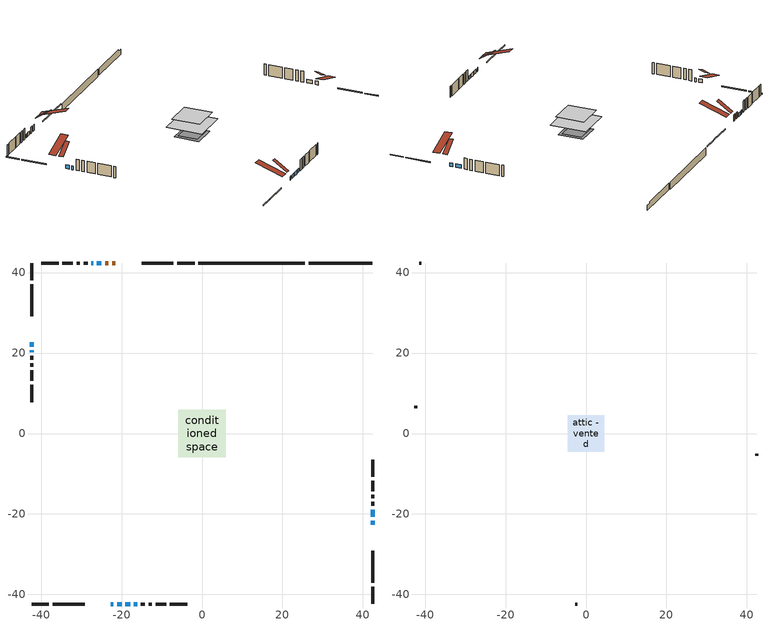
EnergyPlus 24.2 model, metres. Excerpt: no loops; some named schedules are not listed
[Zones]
conditioned space
 floor adiabatic (AdiabaticFloorConstruction): -5.92,-5.92 -5.92,5.92 5.92,5.92 5.92,-5.92 z1.83
 floor foundation (Slab1 construction): -3.1,-3.1 -3.1,3.1 3.1,3.1 3.1,-3.1 z-1.62
 floor foundation (Slab1 construction 1): -4.02,-4.02 -4.02,4.02 4.02,4.02 4.02,-4.02 z-1.83
 wall outside (RimJoist1 construction): -1.85,42.37 -6.15,42.37 / -42.37,-42.37 -38.07,-42.37 / -42.37,42.37 -42.37,38.07 / 42.37,-42.37 42.37,-38.07 z0.61:0.91
 wall outside (RimJoist2 construction): -7.08,42.37 -15.03,42.37 / -37.14,-42.37 -29.2,-42.37 / -42.37,37.14 -42.37,29.2 / 42.37,-37.14 42.37,-29.2 z0.61:0.91
 wall outside (AdiabaticWallConstruction 1): -21.55,42.37 -22.36,42.37 / -23.29,42.37 -24.1,42.37 z0.61:2.64
 wall outside (AdiabaticWallConstruction): -25.03,42.37 -26.15,42.37 / 42.37,-22.67 42.37,-21.64 / -22.67,-42.37 -22.03,-42.37 / -21.1,-42.37 -19.98,-42.37 / -27.08,42.37 -27.52,42.37 / -19.06,-42.37 -17.85,-42.37 / -16.93,-42.37 -16.09,-42.37 / -42.37,22.67 -42.37,21.59 / -42.37,20.66 -42.37,20.24 / 42.37,-20.71 42.37,-18.91 z0.61:1.83
 wall outside (Wall1 construction): -28.45,42.37 -29.43,42.37 / -15.17,-42.37 -14.19,-42.37 / -42.37,19.32 -42.37,18.34 / 42.37,-17.98 42.37,-17 z0.61:4.27
 wall outside (Wall2 construction): -30.36,42.37 -31.17,42.37 / -13.26,-42.37 -12.45,-42.37 / -42.37,17.41 -42.37,16.6 / 42.37,-16.08 42.37,-15.26 z0.61:4.27
 wall outside (Wall3 construction): -32.1,42.37 -34.71,42.37 / -11.52,-42.37 -8.91,-42.37 / -42.37,15.67 -42.37,13.06 / 42.37,-14.33 42.37,-11.72 z0.61:4.27
 wall outside (Wall4 construction): -35.64,42.37 -39.96,42.37 / -7.98,-42.37 -3.65,-42.37 / -42.37,12.13 -42.37,7.8 / 42.37,-10.79 42.37,-6.47 z0.61:4.27
 wall foundation (FoundationWall1 construction): 26.52,42.37,-1.62 26.52,42.37,0.61 40.79,42.37,0.61 40.79,42.37,0.12 42.37,42.37,0.12 42.37,42.37,-1.62
 wall foundation (FoundationWall2 construction): 25.6,42.37 -0.92,42.37 z-1.83:0.61
 window (WindowConstruction): -25.03,42.37 -26.15,42.37 z0.61:1.83
 window (WindowConstruction 8): 42.37,-22.67 42.37,-21.64 z0.61:1.83
 window (WindowConstruction 9): -22.67,-42.37 -22.03,-42.37 z0.61:1.83
 window (WindowConstruction 1): -21.1,-42.37 -19.98,-42.37 z0.61:1.83
 window (WindowConstruction 2): -27.08,42.37 -27.52,42.37 z0.61:1.83
 window (WindowConstruction 3): -19.05,-42.37 -17.85,-42.37 z0.61:1.83
 window (WindowConstruction 4): -16.93,-42.37 -16.1,-42.37 z0.61:1.83
 window (WindowConstruction 5): -42.37,22.67 -42.37,21.59 z0.61:1.83
 window (WindowConstruction 6): -42.37,20.66 -42.37,20.24 z0.61:1.83
 window (WindowConstruction 7): 42.37,-20.71 42.37,-18.91 z0.61:1.83
 door (Door): -21.55,42.37 -22.36,42.37 z0.61:2.64
 door (Door 1): -23.29,42.37 -24.1,42.37 z0.61:2.64
 ceiling adiabatic (AdiabaticFloorConstruction): 5.92,-5.92 5.92,5.92 -5.92,5.92 -5.92,-5.92 z1.83
 roof outside (Roof2 construction): -20.62,42.37,4.27 -20.62,37.75,7.35 -19.23,37.75,7.35 -19.23,42.37,4.27; -23.6,-42.37,4.27 -23.6,-37.75,7.35 -24.99,-37.75,7.35 -24.99,-42.37,4.27; -42.37,23.6,4.27 -37.75,23.6,7.35 -37.75,24.99,7.35 -42.37,24.99,4.27; 42.37,-23.6,4.27 37.75,-23.6,7.35 37.75,-24.99,7.35 42.37,-24.99,4.27
attic - vented
 floor to conditioned space (Floor1 construction Reversed): -4.57,-4.57 -4.57,4.57 4.57,4.57 4.57,-4.57 z4.27
 wall outside (Wall5 construction): -40.89,42.37 -41.45,42.37 / -2.72,-42.37 -2.17,-42.37 / -42.37,6.87 -42.37,6.32 / 42.37,-5.54 42.37,-4.98 z0.61:4.27
 roof outside (Roof1 construction): -18.3,42.37,4.27 -18.3,33.47,7.24 -15.96,33.47,7.24 -15.96,42.37,4.27; -25.92,-42.37,4.27 -25.92,-33.47,7.24 -28.27,-33.47,7.24 -28.27,-42.37,4.27; -42.37,25.92,4.27 -33.47,25.92,7.24 -33.47,28.27,7.24 -42.37,28.27,4.27; 42.37,-25.92,4.27 33.47,-25.92,7.24 33.47,-28.27,7.24 42.37,-28.27,4.27
[Building]
Building 1: Terrain=Suburbs
[Site:Location]
Swift Current_SK: Latitude {deg}=50.29; Longitude {deg}=-107.69; Time Zone {hr}=-6; Elevation {m}=817; Keep Site Location Information=Yes
[Site:GroundTemperature:Shallow]
0.0715302, -2.00391, -2.17012, -1.18522, 2.76862, 6.70403, 10.1158, 12.2771, 12.4607, 10.7029, 7.37809, 3.5634
[Site:WaterMainsTemperature]
Calculation Method=Schedule; Temperature Schedule=mains temperature schedule
[Material] Roughness=Rough; Thermal Absorptance=0.9
Name | Thickness {m} | Conductivity {W/m-K} | Density {kg/m3} | Specific Heat {J/kg-K} | Solar Absorptance | Visible Absorptance
asphalt or fiberglass shingles | 0.00635 | 0.162714 | 1121.4 | 1465.45 | 0.84 | 0.84
ceiling loosefill ins | 0.169333 | 0.0480833 | 16.02 | 1046.75 | 0.7 | 0.7
ceiling stud and cavity | 0.1397 | 0.127347 | 65.682 | 1177.47 | 0.7 | 0.7
concrete 4.0 in. | 0.1016 | 1.803125 | 2242.8 | 837.4 | 0.7 | 0.7
concrete 8.0 in. | 0.2032 | 1.803125 | 2242.8 | 837.4 | 0.7 | 0.7
door material | 0.04445 | 0.20624 | 512.64 | 1214.23 | 0.7 | 0.7
door material 1 | 0.04445 | 0.0451087 | 512.64 | 1214.23 | 0.7 | 0.7
exterior vertical ins | 0.0545843 | 0.029427 | 32.04 | 1214.23 | 0.7 | 0.7
exterior vertical ins 1 | 0.00969625 | 0.029427 | 32.04 | 1214.23 | 0.7 | 0.7
floor covering | 0.0127 | 0.0433444 | 54.468 | 1339.84 | 0.6 | 0.6
floor rigid ins; wall rigid ins | 0.512978 | 0.029427 | 32.04 | 1214.23 | 0.7 | 0.7
floor stud and cavity | 0.1397 | 1.75129 | 37.0049 | 1207.88 | 0.7 | 0.7
furniture material conditioned space 1 | 0.1524 | 0.115458 | 640.8 | 1214.23 | 0.6 | 0.6
gypsum board | 0.0127 | 0.160291 | 801 | 837.4 | 0.6 | 0.6
gypsum board 1 | 0.0127 | 0.160291 | 801 | 837.4 | 0.7 | 0.7
osb sheathing 0.5 in. | 0.0127 | 0.115458 | 512.64 | 1214.23 | 0.7 | 0.7
osb sheathing 0.75 in. | 0.01905 | 0.115458 | 512.64 | 1214.23 | 0.7 | 0.7
osb sheathing 2.0 in. | 0.0508 | 0.115458 | 512.64 | 1214.23 | 0.7 | 0.7
rim joist stud and cavity | 0.0508 | 0.271007 | 50.32683 | 1063.81 | 0.6 | 0.6
rim joist stud and cavity 1 | 0.0508 | 0.0309689 | 125.044 | 1163.47 | 0.6 | 0.6
roof stud and cavity | 0.2032 | 0.116668 | 78.34581 | 1123.46 | 0.7 | 0.7
wall stud and cavity | 0.1397 | 0.0938917 | 139.0536 | 1170.24 | 0.7 | 0.7
wall stud and cavity 1 | 0.1397 | 0.104393 | 139.0536 | 1170.24 | 0.7 | 0.7
wall stud and cavity 2 | 0.1397 | 0.0951301 | 139.0536 | 1170.24 | 0.7 | 0.7
wall stud and cavity 3 | 0.1397 | 0.0927935 | 139.0536 | 1170.24 | 0.7 | 0.7
wall stud and cavity 4 | 0.0889 | 6.1454 | 50.32683 | 1063.81 | 0.6 | 0.6
wall stud and cavity 5 | 0.0889 | 0.380278 | 52.3479 | 1209.89 | 0.7 | 0.7
wall stud and cavity 6 | 0.0889 | 0.391764 | 83.0341 | 1211.67 | 0.7 | 0.7
wood siding | 0.0254 | 0.102417 | 544.68 | 1172.36 | 0 | 0
wood siding 1 | 0.00254 | 0.102417 | 544.68 | 1172.36 | 0 | 0
wood siding 2; wood siding 3; wood siding 4 | 0.0254 | 0.102417 | 544.68 | 1172.36 | 0.7 | 0.7
[WindowMaterial:SimpleGlazingSystem]
Name | U-Factor {W/m2-K} | Solar Heat Gain Coefficient
WindowMaterial | 2.77825 | 0.66
WindowMaterial 1 | 2.97754 | 0.61
WindowMaterial 2 | 2.9219 | 0.66
WindowMaterial 3 | 2.77143 | 0.64
WindowMaterial 4 | 2.76916 | 0.48
WindowMaterial 5 | 2.03102 | 0.51
WindowMaterial 6 | 2.78563 | 0.68
WindowMaterial 7 | 1.967427 | 0.55
WindowMaterial 8 | 3.00537 | 0.58
[Construction]
AdiabaticFloorConstruction: floor stud and cavity, floor rigid ins, osb sheathing 0.75 in., floor covering
AdiabaticWallConstruction: wood siding 3, wall rigid ins, wall stud and cavity 5, gypsum board
AdiabaticWallConstruction 1: wood siding 4, wall rigid ins, wall stud and cavity 5, gypsum board
Door: door material
Door 1: door material 1
Floor1 construction Reversed: gypsum board, ceiling stud and cavity, ceiling loosefill ins
FoundationWall1 construction; FoundationWall2 construction: concrete 8.0 in., gypsum board 1
furniture construction conditioned space 1: furniture material conditioned space 1
PartitionWallConstruction: gypsum board, wall stud and cavity 6, gypsum board
RimJoist1 construction: wood siding 2, rim joist stud and cavity
RimJoist2 construction: wood siding 2, osb sheathing 2.0 in., rim joist stud and cavity 1
Roof1 construction: asphalt or fiberglass shingles
Roof2 construction: asphalt or fiberglass shingles, osb sheathing 0.75 in., roof stud and cavity, gypsum board
Slab1 construction; Slab1 construction 1: concrete 4.0 in.
Wall1 construction: wood siding, osb sheathing 0.5 in., wall stud and cavity, gypsum board
Wall2 construction: wood siding, osb sheathing 0.5 in., wall stud and cavity 1, gypsum board
Wall3 construction: wood siding, osb sheathing 0.5 in., wall stud and cavity 2, gypsum board
Wall4 construction: wood siding, osb sheathing 0.5 in., wall stud and cavity 3, gypsum board
Wall5 construction: wood siding 1, wall stud and cavity 4
WindowConstruction; WindowConstruction 1: WindowMaterial
WindowConstruction 2: WindowMaterial 1
WindowConstruction 3: WindowMaterial 2
WindowConstruction 4: WindowMaterial 3
WindowConstruction 5: WindowMaterial 4
WindowConstruction 6: WindowMaterial 5
WindowConstruction 7: WindowMaterial 6
WindowConstruction 8: WindowMaterial 7
WindowConstruction 9: WindowMaterial 8
[Zone] Multiplier=1; Part of Total Floor Area=Yes
Name | Volume {m3}
attic - vented | 40.2936
conditioned space | 607.8
[Space]
Name | Zone | Volume {m3}
attic - vented 1 | attic - vented | 40.2936
conditioned space 1 | conditioned space | 607.8
[ZoneInfiltration:EffectiveLeakageArea]
infil attic - vented 1: Zone or Space=attic - vented 1; Schedule=Always On Discrete; Effective Air Leakage Area {cm2}=2606.03; Stack Coefficient=0.000460782; Wind Coefficient=1.45033e-05
[ZoneMixing]
whole house fan mix: Zone or Space=attic - vented; Schedule=Always On Continuous; Design Flow Rate Calculation Method=Flow/Zone; Design Flow Rate {m3/s}=0; Source Zone or Space=conditioned space
[SurfaceProperty:ExposedFoundationPerimeter] Exposed Perimeter Calculation Method=TotalExposedPerimeter
Name | Total Exposed Perimeter {m}
Slab1 | 15.85
Slab1 1 | 26.518
[InternalMass] Zone or ZoneList=conditioned space; Space or SpaceList=conditioned space 1
Name | Construction | Surface Area {m2}
furniture mass conditioned space 1 | furniture construction conditioned space 1 | 97.2799
partition wall mass | PartitionWallConstruction | 243.2
[Lights]
interior lighting: Zone or ZoneList or Space or SpaceList=conditioned space 1; Schedule=interior lighting schedule; Design Level Calculation Method=LightingLevel; Lighting Level {W}=343.2; Return Air Fraction=0; Fraction Radiant=0.6; Fraction Visible=0.2; Fraction Replaceable=1
[People]
occupants: Zone or ZoneList or Space or SpaceList=conditioned space 1; Number of People Schedule=occupants schedule; Number of People Calculation Method=People; Number of People=3; Fraction Radiant=0.314171; Sensible Heat Fraction=0.56303; Activity Level Schedule=occupants activity schedule; Carbon Dioxide Generation Rate {m3/s-W}=0; Enable ASHRAE 55 Comfort Warnings=No; Mean Radiant Temperature Calculation Type=EnclosureAveraged
[ElectricEquipment] Zone or ZoneList or Space or SpaceList=conditioned space 1; Design Level Calculation Method=EquipmentLevel
Name | Schedule | Design Level {W} | Fraction Latent | Fraction Radiant | Fraction Lost
clothes dryer | clothes dryer schedule | 140.772 | 0.015 | 0.081 | 0.85
clothes washer | clothes washer schedule | 32.1985 | 0.03 | 0.162 | 0.7
cooking range | cooking range schedule | 215.147 | 0.08 | 0.432 | 0.2
dishwasher | dishwasher schedule | 66.8632 | 0.3 | 0.18 | 0.4
fridge | fridge schedule | 72.9452 | 0 | 0.6 | 0
mech vent house fan | mech vent house fan schedule | 0 | 0 | 0 | 1
mech vent house fan cfis | mech vent house fan cfis schedule | 0 | 0 | 0 | 0
misc plug loads | misc plug loads schedule | 494.7 | 0.045 | 0.513 | 0.1
whole house fan | Always On Discrete | 0 | 0 | 0 | 1
[OtherEquipment] Zone or ZoneList or Space or SpaceList=conditioned space 1; Design Level Calculation Method=EquipmentLevel
Name | Fuel Type | Schedule | Design Level {W} | Fraction Latent | Fraction Radiant | Fraction Lost
clothes dryer 1 | Electricity | clothes dryer schedule | 0 | 0.015 | 0.081 | 0.85
cooking range 1 | Electricity | cooking range schedule | 0 | 0.08 | 0.432 | 0.2
general water use latent | None | general water use schedule | 62.594 | 1 | 0 | 0
general water use sensible | None | general water use schedule | -61.6891 | 0 | 0.6 | 0
mech vent house fan latent load | None | Always On Discrete | 0 | 1 | 0 | 0
mech vent house fan sensible load | None | Always On Discrete | 0 | 0 | 0 | 0
water heater energy adjustment1 | NaturalGas | Always On Discrete | 0.01 | 0 | 0 | 1
[ZoneInfiltration:DesignFlowRate] Zone or ZoneList or Space or SpaceList=conditioned space 1; Schedule=Always On Discrete; Design Flow Rate Calculation Method=Flow/Zone; Design Flow Rate {m3/s}=0
infil flow; natural vent flow; whole house fan flow
[AvailabilityManager:Scheduled]
central ac airloop Availability Manager: Schedule=Always On Discrete
[Foundation:Kiva] Initial Indoor Air Temperature {C}=21; Wall Height Above Grade {m}=0.609996; Wall Depth Below Slab {m}=0.2032; Custom Block X Position 1 {m}=0.2159; Custom Block Z Position 1 {m}=0
Name | Custom Block Material Name 1 | Custom Block Depth 1 {m}
Foundation Kiva 1 | exterior vertical ins | 2.23001
Foundation Kiva 2 | exterior vertical ins 1 | 2.43998
[Foundation:Kiva:Settings]
Soil Conductivity {W/m-K}=0.849921; Soil Density {kg/m3}=1842.3; Soil Specific Heat {J/kg-K}=418.7; Ground Solar Absorptivity=0.9; Ground Thermal Absorptivity=0.9; Ground Surface Roughness {m}=0.03; Far-Field Width {m}=40; Deep-Ground Boundary Condition=ZeroFlux; Deep-Ground Depth {m}=40; Minimum Cell Dimension {m}=0.2; Maximum Cell Growth Coefficient=3; Simulation Timestep=Timestep
[Exterior:Lights]
exterior lighting: Schedule=exterior lighting schedule; Design Level {W}=75.6
[EnergyManagementSystem:GlobalVariable]
central_ac_airloop_Fan_RTF
infil_program_Qfan
infil_program_Qinf
natural_vent_program_Qnv
natural_vent_program_Qwhf
[EnergyManagementSystem:Sensor]
Name | Output:Variable or Output:Meter Index Key | Output:Variable or Output:Meter
airflow_gain | infil flow | Infiltration Sensible Heat Gain Energy
airflow_gain_1 | natural vent flow | Infiltration Sensible Heat Gain Energy
airflow_gain_2 | whole house fan flow | Infiltration Sensible Heat Gain Energy
airflow_loss | infil flow | Infiltration Sensible Heat Loss Energy
airflow_loss_1 | natural vent flow | Infiltration Sensible Heat Loss Energy
airflow_loss_2 | whole house fan flow | Infiltration Sensible Heat Loss Energy
clg_load_cond |  | Cooling:EnergyTransfer:Zone:CONDITIONED SPACE
clg_sp_s; clg_sp_s_1 | cooling setpoint | Schedule Value
clothes_dryer_exhaust_0_sch_s | clothes dryer exhaust 0 schedule | Schedule Value
cool_season | cooling season schedule | Schedule Value
htg_load_cond |  | Heating:EnergyTransfer:Zone:CONDITIONED SPACE
htg_sp_s; htg_sp_s_1 | heating setpoint | Schedule Value
ig_ee_conv | clothes dryer | Electric Equipment Convective Heating Energy
ig_ee_conv_2 | cooking range | Electric Equipment Convective Heating Energy
ig_ee_conv_4 | fridge | Electric Equipment Convective Heating Energy
ig_ee_conv_5 | misc plug loads | Electric Equipment Convective Heating Energy
ig_ee_conv_6 | whole house fan | Electric Equipment Convective Heating Energy
ig_ee_rad | clothes dryer | Electric Equipment Radiant Heating Energy
ig_ee_rad_2 | cooking range | Electric Equipment Radiant Heating Energy
ig_ee_rad_4 | fridge | Electric Equipment Radiant Heating Energy
ig_ee_rad_5 | misc plug loads | Electric Equipment Radiant Heating Energy
ig_ee_rad_6 | whole house fan | Electric Equipment Radiant Heating Energy
ig_lgt_conv | interior lighting | Lights Convective Heating Energy
ig_lgt_rad | interior lighting | Lights Radiant Heating Energy
ig_lgt_vis | interior lighting | Lights Visible Radiation Heating Energy
ig_oe_conv | clothes dryer 1 | Other Equipment Convective Heating Energy
ig_oe_conv_1 | cooking range 1 | Other Equipment Convective Heating Energy
ig_oe_conv_2 | general water use latent | Other Equipment Convective Heating Energy
ig_oe_conv_3 | general water use sensible | Other Equipment Convective Heating Energy
ig_oe_conv_4 | water heater energy adjustment1 | Other Equipment Convective Heating Energy
ig_oe_rad | clothes dryer 1 | Other Equipment Radiant Heating Energy
ig_oe_rad_1 | cooking range 1 | Other Equipment Radiant Heating Energy
ig_oe_rad_2 | general water use latent | Other Equipment Radiant Heating Energy
ig_oe_rad_3 | general water use sensible | Other Equipment Radiant Heating Energy
ig_oe_rad_4 | water heater energy adjustment1 | Other Equipment Radiant Heating Energy
ig_ppl_conv | occupants | People Convective Heating Energy
ig_ppl_rad | occupants | People Radiant Heating Energy
im_conv | furniture mass conditioned space 1 | Surface Inside Face Convection Heat Gain Energy
im_conv_1 | partition wall mass | Surface Inside Face Convection Heat Gain Energy
im_ig | furniture mass conditioned space 1 | Surface Inside Face Internal Gains Radiation Heat Gain Energy
im_ig_1 | partition wall mass | Surface Inside Face Internal Gains Radiation Heat Gain Energy
im_lgt | furniture mass conditioned space 1 | Surface Inside Face Lights Radiation Heat Gain Energy
im_lgt_1 | partition wall mass | Surface Inside Face Lights Radiation Heat Gain Energy
im_sol | furniture mass conditioned space 1 | Surface Inside Face Solar Radiation Heat Gain Energy
im_sol_1 | partition wall mass | Surface Inside Face Solar Radiation Heat Gain Energy
im_surf | furniture mass conditioned space 1 | Surface Inside Face Net Surface Thermal Radiation Heat Gain Energy
im_surf_1 | partition wall mass | Surface Inside Face Net Surface Thermal Radiation Heat Gain Energy
mv_conv | mech vent house fan | Electric Equipment Convective Heating Energy
mv_conv_1 | mech vent house fan cfis | Electric Equipment Convective Heating Energy
mv_conv_2 | mech vent house fan latent load | Other Equipment Convective Heating Energy
mv_conv_3 | mech vent house fan sensible load | Other Equipment Convective Heating Energy
mv_rad | mech vent house fan | Electric Equipment Radiant Heating Energy
mv_rad_1 | mech vent house fan cfis | Electric Equipment Radiant Heating Energy
mv_rad_2 | mech vent house fan latent load | Other Equipment Radiant Heating Energy
mv_rad_3 | mech vent house fan sensible load | Other Equipment Radiant Heating Energy
natural_vent_s | natural vent schedule | Schedule Value
out_pb_s |  | Site Outdoor Air Barometric Pressure
out_wt_s |  | Site Outdoor Air Humidity Ratio
site_vw_s |  | Site Wind Speed
ss_back_out | Window1 | Surface Window Shortwave from Zone Back Out Window Heat Transfer Rate
ss_back_out_1 | Window10 | Surface Window Shortwave from Zone Back Out Window Heat Transfer Rate
ss_back_out_2 | Window11 | Surface Window Shortwave from Zone Back Out Window Heat Transfer Rate
ss_back_out_3 | Window2 | Surface Window Shortwave from Zone Back Out Window Heat Transfer Rate
ss_back_out_4 | Window3 | Surface Window Shortwave from Zone Back Out Window Heat Transfer Rate
ss_back_out_5 | Window4 | Surface Window Shortwave from Zone Back Out Window Heat Transfer Rate
ss_back_out_6 | Window5 | Surface Window Shortwave from Zone Back Out Window Heat Transfer Rate
ss_back_out_7 | Window6 | Surface Window Shortwave from Zone Back Out Window Heat Transfer Rate
ss_back_out_8 | Window8 | Surface Window Shortwave from Zone Back Out Window Heat Transfer Rate
ss_back_out_9 | Window9 | Surface Window Shortwave from Zone Back Out Window Heat Transfer Rate
ss_conv | Door1 | Surface Inside Face Convection Heat Gain Energy
ss_conv_1 | Door2 | Surface Inside Face Convection Heat Gain Energy
ss_conv_10 | Window8 | Surface Inside Face Convection Heat Gain Energy
ss_conv_11 | Window9 | Surface Inside Face Convection Heat Gain Energy
ss_conv_2 | Window1 | Surface Inside Face Convection Heat Gain Energy
ss_conv_3 | Window10 | Surface Inside Face Convection Heat Gain Energy
ss_conv_4 | Window11 | Surface Inside Face Convection Heat Gain Energy
ss_conv_5 | Window2 | Surface Inside Face Convection Heat Gain Energy
ss_conv_6 | Window3 | Surface Inside Face Convection Heat Gain Energy
ss_conv_7 | Window4 | Surface Inside Face Convection Heat Gain Energy
ss_conv_8 | Window5 | Surface Inside Face Convection Heat Gain Energy
ss_conv_9 | Window6 | Surface Inside Face Convection Heat Gain Energy
ss_ig | Door1 | Surface Inside Face Internal Gains Radiation Heat Gain Energy
ss_ig_1 | Door2 | Surface Inside Face Internal Gains Radiation Heat Gain Energy
ss_ig_10 | Window8 | Surface Inside Face Internal Gains Radiation Heat Gain Energy
ss_ig_11 | Window9 | Surface Inside Face Internal Gains Radiation Heat Gain Energy
ss_ig_2 | Window1 | Surface Inside Face Internal Gains Radiation Heat Gain Energy
ss_ig_3 | Window10 | Surface Inside Face Internal Gains Radiation Heat Gain Energy
ss_ig_4 | Window11 | Surface Inside Face Internal Gains Radiation Heat Gain Energy
ss_ig_5 | Window2 | Surface Inside Face Internal Gains Radiation Heat Gain Energy
ss_ig_6 | Window3 | Surface Inside Face Internal Gains Radiation Heat Gain Energy
ss_ig_7 | Window4 | Surface Inside Face Internal Gains Radiation Heat Gain Energy
ss_ig_8 | Window5 | Surface Inside Face Internal Gains Radiation Heat Gain Energy
ss_ig_9 | Window6 | Surface Inside Face Internal Gains Radiation Heat Gain Energy
ss_lgt | Door1 | Surface Inside Face Lights Radiation Heat Gain Energy
ss_lgt_1 | Door2 | Surface Inside Face Lights Radiation Heat Gain Energy
ss_sol | Door1 | Surface Inside Face Solar Radiation Heat Gain Energy
ss_sol_1 | Door2 | Surface Inside Face Solar Radiation Heat Gain Energy
ss_surf | Door1 | Surface Inside Face Net Surface Thermal Radiation Heat Gain Energy
ss_surf_1 | Door2 | Surface Inside Face Net Surface Thermal Radiation Heat Gain Energy
ss_surf_10 | Window8 | Surface Inside Face Net Surface Thermal Radiation Heat Gain Energy
ss_surf_11 | Window9 | Surface Inside Face Net Surface Thermal Radiation Heat Gain Energy
ss_surf_2 | Window1 | Surface Inside Face Net Surface Thermal Radiation Heat Gain Energy
ss_surf_3 | Window10 | Surface Inside Face Net Surface Thermal Radiation Heat Gain Energy
ss_surf_4 | Window11 | Surface Inside Face Net Surface Thermal Radiation Heat Gain Energy
ss_surf_5 | Window2 | Surface Inside Face Net Surface Thermal Radiation Heat Gain Energy
ss_surf_6 | Window3 | Surface Inside Face Net Surface Thermal Radiation Heat Gain Energy
ss_surf_7 | Window4 | Surface Inside Face Net Surface Thermal Radiation Heat Gain Energy
ss_surf_8 | Window5 | Surface Inside Face Net Surface Thermal Radiation Heat Gain Energy
ss_surf_9 | Window6 | Surface Inside Face Net Surface Thermal Radiation Heat Gain Energy
ss_trans_in | Window1 | Surface Window Transmitted Solar Radiation Rate
ss_trans_in_1 | Window10 | Surface Window Transmitted Solar Radiation Rate
ss_trans_in_2 | Window11 | Surface Window Transmitted Solar Radiation Rate
ss_trans_in_3 | Window2 | Surface Window Transmitted Solar Radiation Rate
ss_trans_in_4 | Window3 | Surface Window Transmitted Solar Radiation Rate
ss_trans_in_5 | Window4 | Surface Window Transmitted Solar Radiation Rate
ss_trans_in_6 | Window5 | Surface Window Transmitted Solar Radiation Rate
ss_trans_in_7 | Window6 | Surface Window Transmitted Solar Radiation Rate
ss_trans_in_8 | Window8 | Surface Window Transmitted Solar Radiation Rate
ss_trans_in_9 | Window9 | Surface Window Transmitted Solar Radiation Rate
ss_trans_out | Window1 | Surface Inside Face Initial Transmitted Diffuse Transmitted Out Window Solar Radiation Rate
ss_trans_out_1 | Window10 | Surface Inside Face Initial Transmitted Diffuse Transmitted Out Window Solar Radiation Rate
ss_trans_out_2 | Window11 | Surface Inside Face Initial Transmitted Diffuse Transmitted Out Window Solar Radiation Rate
ss_trans_out_3 | Window2 | Surface Inside Face Initial Transmitted Diffuse Transmitted Out Window Solar Radiation Rate
ss_trans_out_4 | Window3 | Surface Inside Face Initial Transmitted Diffuse Transmitted Out Window Solar Radiation Rate
ss_trans_out_5 | Window4 | Surface Inside Face Initial Transmitted Diffuse Transmitted Out Window Solar Radiation Rate
ss_trans_out_6 | Window5 | Surface Inside Face Initial Transmitted Diffuse Transmitted Out Window Solar Radiation Rate
ss_trans_out_7 | Window6 | Surface Inside Face Initial Transmitted Diffuse Transmitted Out Window Solar Radiation Rate
ss_trans_out_8 | Window8 | Surface Inside Face Initial Transmitted Diffuse Transmitted Out Window Solar Radiation Rate
ss_trans_out_9 | Window9 | Surface Inside Face Initial Transmitted Diffuse Transmitted Out Window Solar Radiation Rate
s_conv | Floor1 | Surface Inside Face Convection Heat Gain Energy
s_conv_1 | FoundationWall1 | Surface Inside Face Convection Heat Gain Energy
s_conv_10 | RimJoist2:180 | Surface Inside Face Convection Heat Gain Energy
s_conv_11 | RimJoist2:270 | Surface Inside Face Convection Heat Gain Energy
s_conv_12 | RimJoist2:90 | Surface Inside Face Convection Heat Gain Energy
s_conv_13 | Roof2:0 | Surface Inside Face Convection Heat Gain Energy
s_conv_14 | Roof2:180 | Surface Inside Face Convection Heat Gain Energy
s_conv_15 | Roof2:270 | Surface Inside Face Convection Heat Gain Energy
s_conv_16 | Roof2:90 | Surface Inside Face Convection Heat Gain Energy
s_conv_17 | Slab1 | Surface Inside Face Convection Heat Gain Energy
s_conv_18 | Slab1 1 | Surface Inside Face Convection Heat Gain Energy
